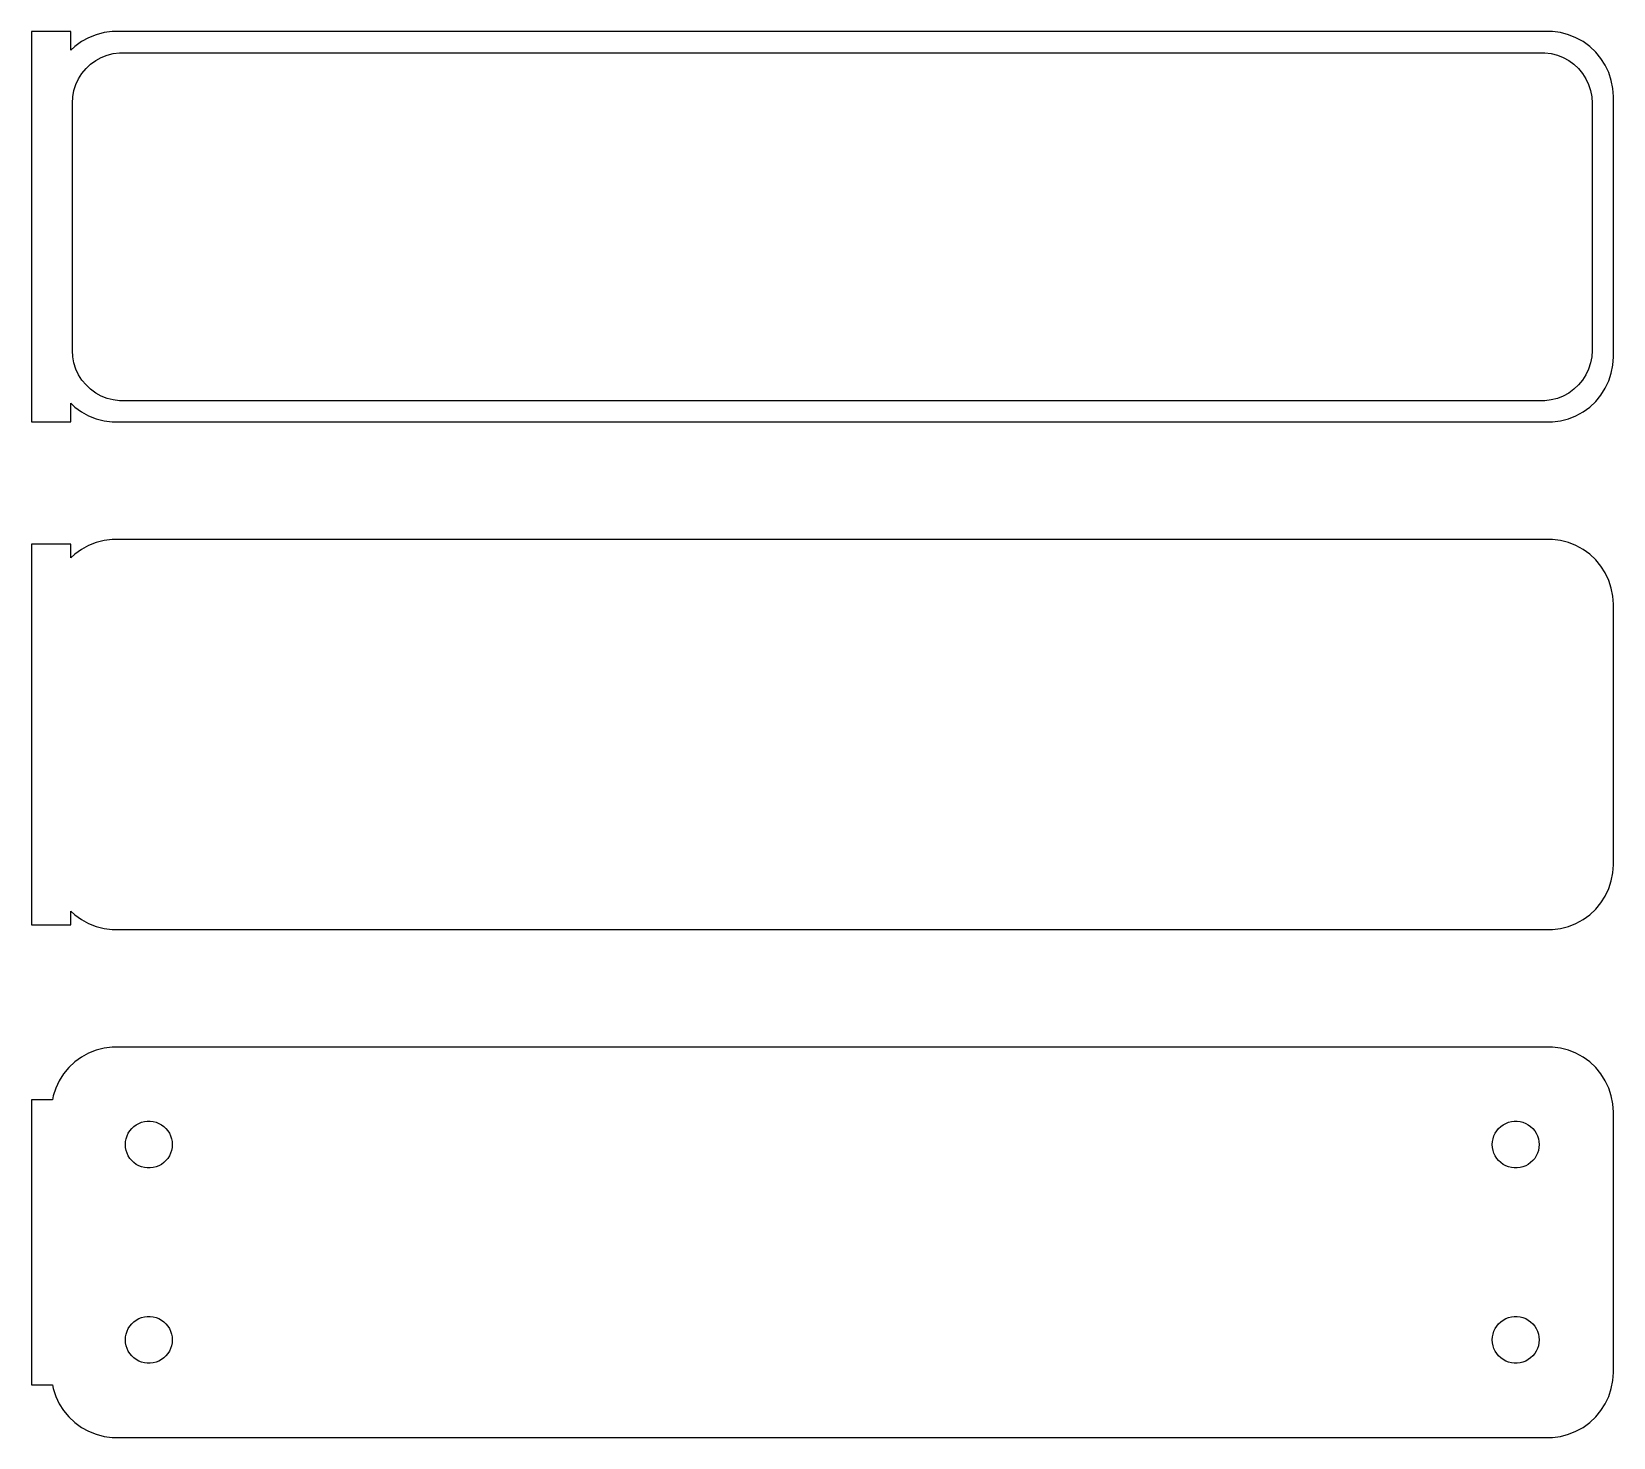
# Model space of a CAD drawing. Header units: metres. Extents: x -62 to 60, y 63 to 171.
import ezdxf

# ---------------------------------------------------------------- set-up
doc = ezdxf.new("R2010")
doc.units = ezdxf.units.M

msp = doc.modelspace()

# ---------------------------------------------------------------- linework, layer by layer
for p, q in [((-58.5, 170.99), (-61.5, 170.99)), ((-61.5, 170.99), (-61.5, 141.01)), ((-58.5, 169.559), (-58.5, 170.99)), ((-57.6791, 170.222), (-58.1871, 169.853)), ((-57.1289, 170.524), (-57.6791, 170.222)), ((-56.5451, 170.755), (-57.1289, 170.524)), ((-55.9369, 170.911), (-56.5451, 170.755)), ((-55.3139, 170.99), (-55.9369, 170.911)), ((55.3139, 170.99), (-55.3139, 170.99)), ((55.9369, 170.911), (55.3139, 170.99)), ((56.5451, 170.755), (55.9369, 170.911)), ((57.1289, 170.524), (56.5451, 170.755)), ((57.6791, 170.222), (57.1289, 170.524)), ((58.1871, 169.853), (57.6791, 170.222)), ((-58.1871, 169.853), (-58.5, 169.559)), ((-56.5751, 168.77), (-56.1489, 169.004)), ((-56.1489, 169.004), (-55.6967, 169.183)), ((-55.6967, 169.183), (-55.2256, 169.304)), ((-55.2256, 169.304), (-54.7432, 169.365)), ((-54.7432, 169.365), (54.7432, 169.365)), ((54.7432, 169.365), (55.2256, 169.304)), ((55.2256, 169.304), (55.6967, 169.183)), ((55.6967, 169.183), (56.1489, 169.004)), ((56.1489, 169.004), (56.5751, 168.77)), ((58.6448, 169.423), (58.1871, 169.853)), ((59.0451, 168.939), (58.6448, 169.423)), ((59.3815, 168.409), (59.0451, 168.939)), ((-57.8936, 167.366), (-57.633, 167.776)), ((-57.633, 167.776), (-57.323, 168.151)), ((-57.323, 168.151), (-56.9685, 168.484)), ((-56.9685, 168.484), (-56.5751, 168.77)), ((56.5751, 168.77), (56.9685, 168.484)), ((56.9685, 168.484), (57.323, 168.151)), ((57.323, 168.151), (57.633, 167.776)), ((57.633, 167.776), (57.8936, 167.366)), ((59.6489, 167.841), (59.3815, 168.409)), ((59.8429, 167.243), (59.6489, 167.841)), ((-58.3421, 165.985), (-58.251, 166.463)), ((-58.251, 166.463), (-58.1007, 166.926)), ((-58.1007, 166.926), (-57.8936, 167.366)), ((57.8936, 167.366), (58.1007, 166.926)), ((58.1007, 166.926), (58.251, 166.463)), ((58.251, 166.463), (58.3421, 165.985)), ((59.9606, 166.627), (59.8429, 167.243)), ((60, 166), (59.9606, 166.627)), ((-58.3726, 165.5), (-58.3421, 165.985)), ((-58.3726, 146.5), (-58.3726, 165.5)), ((58.3421, 165.985), (58.3726, 165.5)), ((58.3726, 165.5), (58.3726, 146.5)), ((60, 146), (60, 166)), ((-58.3421, 146.015), (-58.3726, 146.5)), ((-58.251, 145.537), (-58.3421, 146.015)), ((58.3421, 146.015), (58.251, 145.537)), ((58.3726, 146.5), (58.3421, 146.015)), ((59.9606, 145.373), (60, 146)), ((-58.1007, 145.074), (-58.251, 145.537)), ((-57.8936, 144.634), (-58.1007, 145.074)), ((-57.633, 144.224), (-57.8936, 144.634)), ((57.8936, 144.634), (57.633, 144.224)), ((58.1007, 145.074), (57.8936, 144.634)), ((58.251, 145.537), (58.1007, 145.074)), ((59.6489, 144.159), (59.8429, 144.757)), ((59.8429, 144.757), (59.9606, 145.373)), ((-57.323, 143.849), (-57.633, 144.224)), ((-56.9685, 143.516), (-57.323, 143.849)), ((-56.5751, 143.23), (-56.9685, 143.516)), ((56.9685, 143.516), (56.5751, 143.23)), ((57.323, 143.849), (56.9685, 143.516)), ((57.633, 144.224), (57.323, 143.849)), ((59.0451, 143.061), (59.3815, 143.591)), ((59.3815, 143.591), (59.6489, 144.159)), ((-58.5, 142.441), (-58.1871, 142.147)), ((-58.5, 141.01), (-58.5, 142.441)), ((-56.1489, 142.996), (-56.5751, 143.23)), ((-55.6967, 142.817), (-56.1489, 142.996)), ((-55.2256, 142.696), (-55.6967, 142.817)), ((-54.7432, 142.635), (-55.2256, 142.696)), ((54.7432, 142.635), (-54.7432, 142.635)), ((55.2256, 142.696), (54.7432, 142.635)), ((55.6967, 142.817), (55.2256, 142.696)), ((56.1489, 142.996), (55.6967, 142.817)), ((56.5751, 143.23), (56.1489, 142.996)), ((58.1871, 142.147), (58.6448, 142.577)), ((58.6448, 142.577), (59.0451, 143.061)), ((-61.5, 141.01), (-58.5, 141.01)), ((-58.1871, 142.147), (-57.6791, 141.778)), ((-57.6791, 141.778), (-57.1289, 141.476)), ((-57.1289, 141.476), (-56.5451, 141.245)), ((-56.5451, 141.245), (-55.9369, 141.089)), ((-55.9369, 141.089), (-55.3139, 141.01)), ((-55.3139, 141.01), (55.3139, 141.01)), ((55.3139, 141.01), (55.9369, 141.089)), ((55.9369, 141.089), (56.5451, 141.245)), ((56.5451, 141.245), (57.1289, 141.476)), ((57.1289, 141.476), (57.6791, 141.778)), ((57.6791, 141.778), (58.1871, 142.147)), ((-58.5, 131.615), (-61.5, 131.615)), ((-61.5, 131.615), (-61.5, 102.385)), ((-58.5, 130.559), (-58.5, 131.615)), ((-57.6791, 131.222), (-58.1871, 130.853)), ((-57.1289, 131.524), (-57.6791, 131.222)), ((-56.5451, 131.755), (-57.1289, 131.524)), ((-55.9369, 131.911), (-56.5451, 131.755)), ((-55.3139, 131.99), (-55.9369, 131.911)), ((55.3139, 131.99), (-55.3139, 131.99)), ((55.9369, 131.911), (55.3139, 131.99)), ((56.5451, 131.755), (55.9369, 131.911)), ((57.1289, 131.524), (56.5451, 131.755)), ((57.6791, 131.222), (57.1289, 131.524)), ((58.1871, 130.853), (57.6791, 131.222)), ((-58.1871, 130.853), (-58.5, 130.559)), ((58.6448, 130.423), (58.1871, 130.853)), ((59.0451, 129.939), (58.6448, 130.423)), ((59.3815, 129.409), (59.0451, 129.939)), ((59.6489, 128.841), (59.3815, 129.409)), ((59.8429, 128.243), (59.6489, 128.841)), ((59.9606, 127.627), (59.8429, 128.243)), ((60, 127), (59.9606, 127.627)), ((60, 107), (60, 127)), ((59.9606, 106.373), (60, 107)), ((59.6489, 105.159), (59.8429, 105.757)), ((59.8429, 105.757), (59.9606, 106.373)), ((59.0451, 104.061), (59.3815, 104.591)), ((59.3815, 104.591), (59.6489, 105.159)), ((-58.5, 102.385), (-58.5, 103.441)), ((-58.5, 103.441), (-58.1871, 103.147)), ((58.1871, 103.147), (58.6448, 103.577)), ((58.6448, 103.577), (59.0451, 104.061)), ((-61.5, 102.385), (-58.5, 102.385)), ((-58.1871, 103.147), (-57.6791, 102.778)), ((-57.6791, 102.778), (-57.1289, 102.476)), ((-57.1289, 102.476), (-56.5451, 102.245)), ((-56.5451, 102.245), (-55.9369, 102.089)), ((-55.9369, 102.089), (-55.3139, 102.01)), ((55.3139, 102.01), (55.9369, 102.089)), ((55.9369, 102.089), (56.5451, 102.245)), ((56.5451, 102.245), (57.1289, 102.476)), ((57.1289, 102.476), (57.6791, 102.778)), ((57.6791, 102.778), (58.1871, 103.147)), ((-55.3139, 102.01), (55.3139, 102.01)), ((-57.1289, 92.5241), (-57.6791, 92.2216)), ((-56.5451, 92.7553), (-57.1289, 92.5241)), ((-55.9369, 92.9114), (-56.5451, 92.7553)), ((-55.3139, 92.9901), (-55.9369, 92.9114)), ((55.3139, 92.9901), (-55.3139, 92.9901)), ((55.9369, 92.9114), (55.3139, 92.9901)), ((56.5451, 92.7553), (55.9369, 92.9114)), ((57.1289, 92.5241), (56.5451, 92.7553)), ((57.6791, 92.2216), (57.1289, 92.5241)), ((-58.6448, 91.4227), (-59.0451, 90.9389)), ((-58.1871, 91.8526), (-58.6448, 91.4227)), ((-57.6791, 92.2216), (-58.1871, 91.8526)), ((58.1871, 91.8526), (57.6791, 92.2216)), ((58.6448, 91.4227), (58.1871, 91.8526)), ((59.0451, 90.9389), (58.6448, 91.4227)), ((-59.3815, 90.4088), (-59.6489, 89.8406)), ((-59.0451, 90.9389), (-59.3815, 90.4088)), ((59.3815, 90.4088), (59.0451, 90.9389)), ((59.6489, 89.8406), (59.3815, 90.4088)), ((-59.9, 88.9442), (-61.5, 88.9442)), ((-61.5, 88.9442), (-61.5, 67.0558)), ((-59.8429, 89.2434), (-59.9, 88.9442)), ((-59.6489, 89.8406), (-59.8429, 89.2434)), ((59.8429, 89.2434), (59.6489, 89.8406)), ((59.9606, 88.6267), (59.8429, 89.2434)), ((60, 88), (59.9606, 88.6267)), ((60, 68), (60, 88)), ((-54.1736, 86.1626), (-54.0773, 86.3671)), ((-54.0773, 86.3671), (-53.9562, 86.558)), ((-53.9562, 86.558), (-53.8121, 86.7322)), ((-53.8121, 86.7322), (-53.6474, 86.8869)), ((-53.6474, 86.8869), (-53.4645, 87.0198)), ((-53.4645, 87.0198), (-53.2664, 87.1287)), ((-53.2664, 87.1287), (-53.0562, 87.2119)), ((-53.0562, 87.2119), (-52.8373, 87.2681)), ((-52.8373, 87.2681), (-52.613, 87.2964)), ((-52.613, 87.2964), (-52.387, 87.2964)), ((-52.387, 87.2964), (-52.1627, 87.2681)), ((-52.1627, 87.2681), (-51.9438, 87.2119)), ((-51.9438, 87.2119), (-51.7336, 87.1287)), ((-51.7336, 87.1287), (-51.5355, 87.0198)), ((-51.5355, 87.0198), (-51.3526, 86.8869)), ((-51.3526, 86.8869), (-51.1879, 86.7322)), ((-51.1879, 86.7322), (-51.0438, 86.558)), ((-51.0438, 86.558), (-50.9226, 86.3671)), ((-50.9226, 86.3671), (-50.8264, 86.1626)), ((50.8264, 86.1626), (50.9226, 86.3671)), ((50.9226, 86.3671), (51.0438, 86.558)), ((51.0438, 86.558), (51.1879, 86.7322)), ((51.1879, 86.7322), (51.3526, 86.8869)), ((51.3526, 86.8869), (51.5355, 87.0198)), ((51.5355, 87.0198), (51.7336, 87.1287)), ((51.7336, 87.1287), (51.9438, 87.2119)), ((51.9438, 87.2119), (52.1627, 87.2681)), ((52.1627, 87.2681), (52.387, 87.2964)), ((52.387, 87.2964), (52.613, 87.2964)), ((52.613, 87.2964), (52.8373, 87.2681)), ((52.8373, 87.2681), (53.0562, 87.2119)), ((53.0562, 87.2119), (53.2664, 87.1287)), ((53.2664, 87.1287), (53.4645, 87.0198)), ((53.4645, 87.0198), (53.6474, 86.8869)), ((53.6474, 86.8869), (53.8121, 86.7322)), ((53.8121, 86.7322), (53.9562, 86.558)), ((53.9562, 86.558), (54.0773, 86.3671)), ((54.0773, 86.3671), (54.1736, 86.1626)), ((-54.3, 85.5), (-54.2858, 85.7256)), ((-54.2858, 85.2744), (-54.3, 85.5)), ((-54.2858, 85.7256), (-54.2434, 85.9476)), ((-54.2434, 85.0524), (-54.2858, 85.2744)), ((-54.2434, 85.9476), (-54.1736, 86.1626)), ((-54.1736, 84.8374), (-54.2434, 85.0524)), ((-50.8264, 86.1626), (-50.7565, 85.9476)), ((-50.7565, 85.0524), (-50.8264, 84.8374)), ((-50.7565, 85.9476), (-50.7142, 85.7256)), ((-50.7142, 85.2744), (-50.7565, 85.0524)), ((-50.7142, 85.7256), (-50.7, 85.5)), ((-50.7, 85.5), (-50.7142, 85.2744)), ((50.7, 85.5), (50.7142, 85.7256)), ((50.7142, 85.2744), (50.7, 85.5)), ((50.7142, 85.7256), (50.7565, 85.9476)), ((50.7565, 85.0524), (50.7142, 85.2744)), ((50.7565, 85.9476), (50.8264, 86.1626)), ((50.8264, 84.8374), (50.7565, 85.0524)), ((54.1736, 86.1626), (54.2434, 85.9476)), ((54.2434, 85.0524), (54.1736, 84.8374)), ((54.2434, 85.9476), (54.2858, 85.7256)), ((54.2858, 85.2744), (54.2434, 85.0524)), ((54.2858, 85.7256), (54.3, 85.5)), ((54.3, 85.5), (54.2858, 85.2744)), ((-54.0773, 84.6328), (-54.1736, 84.8374)), ((-53.9562, 84.442), (-54.0773, 84.6328)), ((-53.8121, 84.2678), (-53.9562, 84.442)), ((-53.6474, 84.1131), (-53.8121, 84.2678)), ((-53.4645, 83.9802), (-53.6474, 84.1131)), ((-53.2664, 83.8713), (-53.4645, 83.9802)), ((-53.0562, 83.7881), (-53.2664, 83.8713)), ((-51.7336, 83.8713), (-51.9438, 83.7881)), ((-51.5355, 83.9802), (-51.7336, 83.8713)), ((-51.3526, 84.1131), (-51.5355, 83.9802)), ((-51.1879, 84.2678), (-51.3526, 84.1131)), ((-51.0438, 84.442), (-51.1879, 84.2678)), ((-50.9226, 84.6328), (-51.0438, 84.442)), ((-50.8264, 84.8374), (-50.9226, 84.6328)), ((50.9226, 84.6328), (50.8264, 84.8374)), ((51.0438, 84.442), (50.9226, 84.6328)), ((51.1879, 84.2678), (51.0438, 84.442)), ((51.3526, 84.1131), (51.1879, 84.2678)), ((51.5355, 83.9802), (51.3526, 84.1131)), ((51.7336, 83.8713), (51.5355, 83.9802)), ((51.9438, 83.7881), (51.7336, 83.8713)), ((53.2664, 83.8713), (53.0562, 83.7881)), ((53.4645, 83.9802), (53.2664, 83.8713)), ((53.6474, 84.1131), (53.4645, 83.9802)), ((53.8121, 84.2678), (53.6474, 84.1131)), ((53.9562, 84.442), (53.8121, 84.2678)), ((54.0773, 84.6328), (53.9562, 84.442)), ((54.1736, 84.8374), (54.0773, 84.6328)), ((-52.8373, 83.7319), (-53.0562, 83.7881)), ((-52.613, 83.7036), (-52.8373, 83.7319)), ((-52.387, 83.7036), (-52.613, 83.7036)), ((-52.1627, 83.7319), (-52.387, 83.7036)), ((-51.9438, 83.7881), (-52.1627, 83.7319)), ((52.1627, 83.7319), (51.9438, 83.7881)), ((52.387, 83.7036), (52.1627, 83.7319)), ((52.613, 83.7036), (52.387, 83.7036)), ((52.8373, 83.7319), (52.613, 83.7036)), ((53.0562, 83.7881), (52.8373, 83.7319)), ((-53.9562, 71.558), (-53.8121, 71.7322)), ((-53.8121, 71.7322), (-53.6474, 71.8869)), ((-53.6474, 71.8869), (-53.4645, 72.0198)), ((-53.4645, 72.0198), (-53.2664, 72.1287)), ((-53.2664, 72.1287), (-53.0562, 72.2119)), ((-53.0562, 72.2119), (-52.8373, 72.2681)), ((-52.8373, 72.2681), (-52.613, 72.2964)), ((-52.613, 72.2964), (-52.387, 72.2964)), ((-52.387, 72.2964), (-52.1627, 72.2681)), ((-52.1627, 72.2681), (-51.9438, 72.2119)), ((-51.9438, 72.2119), (-51.7336, 72.1287)), ((-51.7336, 72.1287), (-51.5355, 72.0198)), ((-51.5355, 72.0198), (-51.3526, 71.8869)), ((-51.3526, 71.8869), (-51.1879, 71.7322)), ((-51.1879, 71.7322), (-51.0438, 71.558)), ((51.0438, 71.558), (51.1879, 71.7322)), ((51.1879, 71.7322), (51.3526, 71.8869)), ((51.3526, 71.8869), (51.5355, 72.0198)), ((51.5355, 72.0198), (51.7336, 72.1287)), ((51.7336, 72.1287), (51.9438, 72.2119)), ((51.9438, 72.2119), (52.1627, 72.2681)), ((52.1627, 72.2681), (52.387, 72.2964)), ((52.387, 72.2964), (52.613, 72.2964)), ((52.613, 72.2964), (52.8373, 72.2681)), ((52.8373, 72.2681), (53.0562, 72.2119)), ((53.0562, 72.2119), (53.2664, 72.1287)), ((53.2664, 72.1287), (53.4645, 72.0198)), ((53.4645, 72.0198), (53.6474, 71.8869)), ((53.6474, 71.8869), (53.8121, 71.7322)), ((53.8121, 71.7322), (53.9562, 71.558)), ((-54.3, 70.5), (-54.2858, 70.7256)), ((-54.2858, 70.2744), (-54.3, 70.5)), ((-54.2858, 70.7256), (-54.2434, 70.9476)), ((-54.2434, 70.9476), (-54.1736, 71.1626)), ((-54.1736, 71.1626), (-54.0773, 71.3672)), ((-54.0773, 71.3672), (-53.9562, 71.558)), ((-51.0438, 71.558), (-50.9226, 71.3672)), ((-50.9226, 71.3672), (-50.8264, 71.1626)), ((-50.8264, 71.1626), (-50.7565, 70.9476)), ((-50.7565, 70.9476), (-50.7142, 70.7256)), ((-50.7142, 70.7256), (-50.7, 70.5)), ((-50.7, 70.5), (-50.7142, 70.2744)), ((50.7, 70.5), (50.7142, 70.7256)), ((50.7142, 70.2744), (50.7, 70.5)), ((50.7142, 70.7256), (50.7565, 70.9476)), ((50.7565, 70.9476), (50.8264, 71.1626)), ((50.8264, 71.1626), (50.9226, 71.3672)), ((50.9226, 71.3672), (51.0438, 71.558)), ((53.9562, 71.558), (54.0773, 71.3672)), ((54.0773, 71.3672), (54.1736, 71.1626)), ((54.1736, 71.1626), (54.2434, 70.9476)), ((54.2434, 70.9476), (54.2858, 70.7256)), ((54.2858, 70.7256), (54.3, 70.5)), ((54.3, 70.5), (54.2858, 70.2744)), ((-54.2434, 70.0524), (-54.2858, 70.2744)), ((-54.1736, 69.8374), (-54.2434, 70.0524)), ((-54.0773, 69.6329), (-54.1736, 69.8374)), ((-53.9562, 69.442), (-54.0773, 69.6329)), ((-53.8121, 69.2678), (-53.9562, 69.442)), ((-53.6474, 69.1131), (-53.8121, 69.2678)), ((-51.1879, 69.2678), (-51.3526, 69.1131)), ((-51.0438, 69.442), (-51.1879, 69.2678)), ((-50.9226, 69.6329), (-51.0438, 69.442)), ((-50.8264, 69.8374), (-50.9226, 69.6329)), ((-50.7565, 70.0524), (-50.8264, 69.8374)), ((-50.7142, 70.2744), (-50.7565, 70.0524)), ((50.7565, 70.0524), (50.7142, 70.2744)), ((50.8264, 69.8374), (50.7565, 70.0524)), ((50.9226, 69.6329), (50.8264, 69.8374)), ((51.0438, 69.442), (50.9226, 69.6329)), ((51.1879, 69.2678), (51.0438, 69.442)), ((51.3526, 69.1131), (51.1879, 69.2678)), ((53.8121, 69.2678), (53.6474, 69.1131)), ((53.9562, 69.442), (53.8121, 69.2678)), ((54.0773, 69.6329), (53.9562, 69.442)), ((54.1736, 69.8374), (54.0773, 69.6329)), ((54.2434, 70.0524), (54.1736, 69.8374)), ((54.2858, 70.2744), (54.2434, 70.0524)), ((-53.4645, 68.9802), (-53.6474, 69.1131)), ((-53.2664, 68.8713), (-53.4645, 68.9802)), ((-53.0562, 68.7881), (-53.2664, 68.8713)), ((-52.8373, 68.7319), (-53.0562, 68.7881)), ((-52.613, 68.7036), (-52.8373, 68.7319)), ((-52.387, 68.7036), (-52.613, 68.7036)), ((-52.1627, 68.7319), (-52.387, 68.7036)), ((-51.9438, 68.7881), (-52.1627, 68.7319)), ((-51.7336, 68.8713), (-51.9438, 68.7881)), ((-51.5355, 68.9802), (-51.7336, 68.8713)), ((-51.3526, 69.1131), (-51.5355, 68.9802)), ((51.5355, 68.9802), (51.3526, 69.1131)), ((51.7336, 68.8713), (51.5355, 68.9802)), ((51.9438, 68.7881), (51.7336, 68.8713)), ((52.1627, 68.7319), (51.9438, 68.7881)), ((52.387, 68.7036), (52.1627, 68.7319)), ((52.613, 68.7036), (52.387, 68.7036)), ((52.8373, 68.7319), (52.613, 68.7036)), ((53.0562, 68.7881), (52.8373, 68.7319)), ((53.2664, 68.8713), (53.0562, 68.7881)), ((53.4645, 68.9802), (53.2664, 68.8713)), ((53.6474, 69.1131), (53.4645, 68.9802)), ((-61.5, 67.0558), (-59.9, 67.0558)), ((-59.9, 67.0558), (-59.8429, 66.7566)), ((59.8429, 66.7566), (59.9606, 67.3733)), ((59.9606, 67.3733), (60, 68)), ((-59.8429, 66.7566), (-59.6489, 66.1594)), ((-59.6489, 66.1594), (-59.3815, 65.5912)), ((59.3815, 65.5912), (59.6489, 66.1594)), ((59.6489, 66.1594), (59.8429, 66.7566)), ((-59.3815, 65.5912), (-59.0451, 65.0611)), ((-59.0451, 65.0611), (-58.6448, 64.5773)), ((-58.6448, 64.5773), (-58.1871, 64.1474)), ((58.1871, 64.1474), (58.6448, 64.5773)), ((58.6448, 64.5773), (59.0451, 65.0611)), ((59.0451, 65.0611), (59.3815, 65.5912)), ((-58.1871, 64.1474), (-57.6791, 63.7784)), ((-57.6791, 63.7784), (-57.1289, 63.4759)), ((-57.1289, 63.4759), (-56.5451, 63.2447)), ((-56.5451, 63.2447), (-55.9369, 63.0886)), ((55.9369, 63.0886), (56.5451, 63.2447)), ((56.5451, 63.2447), (57.1289, 63.4759)), ((57.1289, 63.4759), (57.6791, 63.7784)), ((57.6791, 63.7784), (58.1871, 64.1474)), ((-55.9369, 63.0886), (-55.3139, 63.0099)), ((-55.3139, 63.0099), (55.3139, 63.0099)), ((55.3139, 63.0099), (55.9369, 63.0886))]:
    msp.add_line(p, q)

doc.saveas('drawing.dxf')
